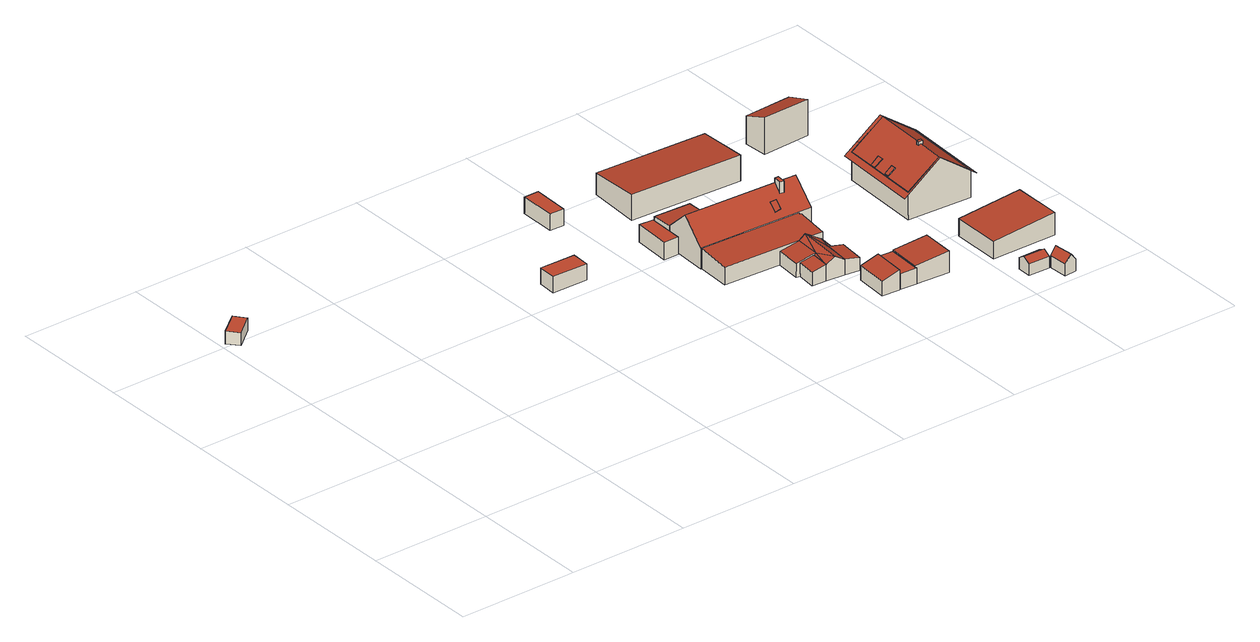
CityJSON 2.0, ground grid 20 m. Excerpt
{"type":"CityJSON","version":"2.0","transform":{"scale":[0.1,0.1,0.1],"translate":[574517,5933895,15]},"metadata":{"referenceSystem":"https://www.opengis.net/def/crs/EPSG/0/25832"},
"CityObjects":{
"building1":{"type":"Building","attributes":{"Grundfläche 2D":"9.903262","Grundhöhe NN":"16.096"},"geometry":[{"type":"Solid","lod":"3","boundaries":[[[[0,1,2,3]],[[4,5,3,2]],[[5,6,0,3]],[[6,7,1,0]],[[7,4,2,1]],[[7,6,5,4]]]],"semantics":{"surfaces":[{"type":"RoofSurface"},{"type":"WallSurface"},{"type":"GroundSurface"}],"values":[[0,1,1,1,1,2]]}}]},
"building2":{"type":"Building","attributes":{"Grundfläche 2D":"18.104599","Grundhöhe NN":"15.853"},"geometry":[{"type":"Solid","lod":"3","boundaries":[[[[8,9,10,11]],[[12,13,11,10]],[[13,14,8,11]],[[14,15,9,8]],[[15,12,10,9]],[[15,14,13,12]]]],"semantics":{"surfaces":[{"type":"RoofSurface"},{"type":"WallSurface"},{"type":"GroundSurface"}],"values":[[0,1,1,1,1,2]]}}]},
"building3":{"type":"Building","attributes":{"Grundfläche 2D":"14.544148","Grundhöhe NN":"16.473"},"geometry":[{"type":"Solid","lod":"3","boundaries":[[[[16,17,18,19]],[[20,21,19,18]],[[21,22,16,19]],[[22,23,17,16]],[[23,20,18,17]],[[23,22,21,20]]]],"semantics":{"surfaces":[{"type":"RoofSurface"},{"type":"WallSurface"},{"type":"GroundSurface"}],"values":[[0,1,1,1,1,2]]}}]},
"building4":{"type":"Building","attributes":{"Grundfläche 2D":"14.900854","Grundhöhe NN":"15.901"},"geometry":[{"type":"Solid","lod":"3","boundaries":[[[[24,25,26,27]],[[28,29,27,26]],[[29,30,24,27]],[[30,31,25,24]],[[31,28,26,25]],[[31,30,29,28]]]],"semantics":{"surfaces":[{"type":"RoofSurface"},{"type":"WallSurface"},{"type":"GroundSurface"}],"values":[[0,1,1,1,1,2]]}}]},
"building5":{"type":"Building","attributes":{"Grundfläche 2D":"243.151889","Grundhöhe NN":"15.901"},"children":["building5-1","building5-2","building5-3"],"geometry":[{"type":"Solid","lod":"3","boundaries":[[[[32,33,34,35,36,37,38]],[[37,36,35,34,39,40]],[[41,42,43,44,45,46,47]],[[48,49,33,32,38,50,51,45,44]],[[52,39,34,33,49]],[[40,39,52,53]],[[50,38,37,40,53]],[[46,45,51,54]],[[43,42,41,47,46,54,55]],[[44,43,55,48]],[[49,48,55,54,51,50,53,52]]]],"semantics":{"surfaces":[{"type":"RoofSurface"},{"type":"WallSurface"},{"type":"GroundSurface"}],"values":[[0,0,0,1,1,1,1,1,1,1,2]]}}]},
"building5-1":{"type":"BuildingInstallation","parents":["building5"],"geometry":[{"type":"MultiSurface","lod":"3","boundaries":[[[56,57,58,59,60]],[[61,35,62,59,58,57]],[[60,59,62,36]],[[36,63,56,60]],[[57,56,63,61]]],"semantics":{"surfaces":[{"type":"RoofSurface"},{"type":"WallSurface"}],"values":[0,1,1,1,1]}}]},
"building5-2":{"type":"BuildingInstallation","parents":["building5"],"geometry":[{"type":"MultiSurface","lod":"3","boundaries":[[[64,65,66,67]],[[67,66,68,69]],[[64,67,69,70]],[[65,64,70,71]],[[66,65,71,68]]],"semantics":{"surfaces":[{"type":"RoofSurface"},{"type":"WallSurface"}],"values":[0,1,1,1,1]}}]},
"building5-3":{"type":"BuildingInstallation","parents":["building5"],"geometry":[{"type":"MultiSurface","lod":"3","boundaries":[[[72,73,74,75]],[[72,76,77,73]],[[74,73,77,78]],[[75,74,78,79]],[[72,75,79,76]],[[77,76,79,78]]],"semantics":{"surfaces":[{"type":"RoofSurface"},{"type":"WallSurface"},{"type":"OuterCeilingSurface"}],"values":[0,1,1,1,1,2]}}]},
"building6":{"type":"Building","attributes":{"Grundfläche 2D":"57.832381","Grundhöhe NN":"15.928"},"geometry":[{"type":"Solid","lod":"3","boundaries":[[[[80,81,82]],[[83,81,80]],[[84,85,82,86]],[[80,82,85]],[[87,84,88]],[[85,84,87]],[[80,85,41]],[[80,41,89,90,91]],[[92,93,94,95]],[[96,97,98,99,100]],[[86,82,81,101,102]],[[87,88,103,104]],[[41,85,87,104,105]],[[41,105,106,89]],[[90,89,106,107]],[[95,94,83,80,91,90,107,108]],[[92,95,108,109]],[[92,109,101,81,93]],[[93,81,83,94]],[[100,99,84,86,102]],[[96,100,102,110]],[[97,96,110,111]],[[88,84,99,98,97,111,103]],[[109,108,107,106,105,104,103,111,110,102,101]]]],"semantics":{"surfaces":[{"type":"RoofSurface"},{"type":"WallSurface"},{"type":"GroundSurface"}],"values":[[0,0,0,0,0,0,0,0,0,0,1,1,1,1,1,1,1,1,1,1,1,1,1,2]]}}]},
"building7":{"type":"Building","attributes":{"Grundfläche 2D":"16.251411","Grundhöhe NN":"16.013"},"geometry":[{"type":"Solid","lod":"3","boundaries":[[[[112,113,114,115]],[[116,117,115,114]],[[117,118,112,115]],[[118,119,113,112]],[[119,116,114,113]],[[119,118,117,116]]]],"semantics":{"surfaces":[{"type":"RoofSurface"},{"type":"WallSurface"},{"type":"GroundSurface"}],"values":[[0,1,1,1,1,2]]}}]},
"building8":{"type":"Building","attributes":{"Grundfläche 2D":"24.780722","Grundhöhe NN":"15.975"},"children":["building8-1"],"geometry":[{"type":"Solid","lod":"3","boundaries":[[[[120,121,122,123,124,125]],[[124,126,127,128,125]],[[129,130,121,120,131]],[[129,131,120,125,128,127]],[[121,130,132,122]],[[123,122,132,133]],[[124,123,133,126]],[[127,126,133,132,130,129]]]],"semantics":{"surfaces":[{"type":"RoofSurface"},{"type":"WallSurface"},{"type":"GroundSurface"}],"values":[[0,1,1,1,1,1,1,2]]}}]},
"building8-1":{"type":"BuildingInstallation","parents":["building8"],"geometry":[{"type":"MultiSurface","lod":"3","boundaries":[[[134,135,136,137]],[[134,125,128,138,135]],[[136,135,138,139]],[[137,136,139,131,120]],[[134,137,120,131,128,125]],[[138,128,131,139]]],"semantics":{"surfaces":[{"type":"RoofSurface"},{"type":"WallSurface"},{"type":"OuterCeilingSurface"}],"values":[0,1,1,1,1,2]}}]},
"building9":{"type":"Building","attributes":{"Grundfläche 2D":"16.223966","Grundhöhe NN":"16.070"},"geometry":[{"type":"Solid","lod":"3","boundaries":[[[[140,141,142,143,144,145,146,147,148,149]],[[150,151,143,142]],[[151,152,144,143]],[[152,153,154,155,147,146,145,144]],[[155,156,148,147]],[[156,157,149,148]],[[157,158,140,149]],[[158,159,141,140]],[[159,150,142,141]],[[159,158,157,156,155,154,153,152,151,150]]]],"semantics":{"surfaces":[{"type":"RoofSurface"},{"type":"WallSurface"},{"type":"GroundSurface"}],"values":[[0,1,1,1,1,1,1,1,1,2]]}}]},
"building10":{"type":"Building","attributes":{"Grundfläche 2D":"31.830843","Grundhöhe NN":"16.001"},"geometry":[{"type":"Solid","lod":"3","boundaries":[[[[160,161,162,163,164,165]],[[166,167,168,162,161,160]],[[168,169,163,162]],[[169,170,171,165,164,163]],[[171,166,160,165]],[[169,168,167,166,171,170]]]],"semantics":{"surfaces":[{"type":"RoofSurface"},{"type":"WallSurface"},{"type":"GroundSurface"}],"values":[[0,1,1,1,1,2]]}}]},
"building11":{"type":"Building","attributes":{"Grundfläche 2D":"199.368259","Grundhöhe NN":"15.928"},"geometry":[{"type":"Solid","lod":"3","boundaries":[[[[172,173,174,175]],[[176,177,178,179]],[[180,181,175,174]],[[181,182,172,175]],[[182,183,173,172]],[[183,180,174,173]],[[184,185,179,178]],[[185,186,176,179]],[[186,187,177,176]],[[187,184,178,177]],[[183,182,181,180]],[[187,186,185,184]]]],"semantics":{"surfaces":[{"type":"RoofSurface"},{"type":"WallSurface"},{"type":"GroundSurface"}],"values":[[0,0,1,1,1,1,1,1,1,1,2,2]]}}]},
"building12":{"type":"Building","attributes":{"Grundfläche 2D":"8.413532","Grundhöhe NN":"15.976"},"geometry":[{"type":"Solid","lod":"3","boundaries":[[[[188,189,190,191]],[[192,189,188,193]],[[191,190,194,195]],[[193,188,191,195,196]],[[192,193,196,197]],[[194,190,189,192,197]],[[195,194,197,196]]]],"semantics":{"surfaces":[{"type":"RoofSurface"},{"type":"WallSurface"},{"type":"GroundSurface"}],"values":[[0,0,1,1,1,1,2]]}}]},
"building13":{"type":"Building","attributes":{"Grundfläche 2D":"6.447232","Grundhöhe NN":"16.164"},"geometry":[{"type":"Solid","lod":"3","boundaries":[[[[198,199,200,201]],[[202,198,201,203]],[[203,201,200,204,205]],[[202,203,205,206]],[[199,198,202,206,207]],[[200,199,207,204]],[[205,204,207,206]]]],"semantics":{"surfaces":[{"type":"RoofSurface"},{"type":"WallSurface"},{"type":"GroundSurface"}],"values":[[0,0,1,1,1,1,2]]}}]},
"building14":{"type":"Building","attributes":{"Grundfläche 2D":"89.674564","Grundhöhe NN":"15.589"},"geometry":[{"type":"Solid","lod":"3","boundaries":[[[[208,209,210,211]],[[212,213,211,210]],[[213,214,208,211]],[[214,215,209,208]],[[215,212,210,209]],[[215,214,213,212]]]],"semantics":{"surfaces":[{"type":"RoofSurface"},{"type":"WallSurface"},{"type":"GroundSurface"}],"values":[[0,1,1,1,1,2]]}}]},
"building15":{"type":"Building","attributes":{"Grundfläche 2D":"150.765519","Grundhöhe NN":"15.942"},"children":["building15-1","building15-2","building15-3"],"geometry":[{"type":"Solid","lod":"3","boundaries":[[[[216,217,218,219,218,220,221,222,223,224]],[[217,216,224,225,226,221,220,218]],[[227,228,229,230,231]],[[232,220,227,231,233]],[[234,219,232,233,235]],[[230,229,216,234,235]],[[233,231,230,235]],[[229,228,227,220,221,226,225,224,216]],[[234,216,224,223,222,221,220,232,219]]]],"semantics":{"surfaces":[{"type":"RoofSurface"},{"type":"WallSurface"},{"type":"GroundSurface"}],"values":[[0,0,1,1,1,1,2,0,0]]}}]},
"building15-1":{"type":"BuildingInstallation","parents":["building15"],"geometry":[{"type":"MultiSurface","lod":"3","boundaries":[[[236,237,238,239]],[[237,236,240,241]],[[238,237,241,242]],[[239,238,242,243]],[[236,239,243,240]]],"semantics":{"surfaces":[{"type":"RoofSurface"},{"type":"WallSurface"}],"values":[0,1,1,1,1]}}]},
"building15-2":{"type":"BuildingInstallation","parents":["building15"],"geometry":[{"type":"MultiSurface","lod":"3","boundaries":[[[244,245,246,247,248,249,250]],[[247,246,245,251,252,253]],[[254,248,247,253,217]],[[255,250,249,248,254,256]],[[250,255,218,244]],[[218,251,245,244]]],"semantics":{"surfaces":[{"type":"RoofSurface"},{"type":"WallSurface"}],"values":[0,1,1,1,1,1]}}]},
"building15-3":{"type":"BuildingInstallation","parents":["building15"],"geometry":[{"type":"MultiSurface","lod":"3","boundaries":[[[257,258,259,260]],[[260,259,261,262]],[[257,260,262,263]],[[258,257,263,264]],[[259,258,264,261]]],"semantics":{"surfaces":[{"type":"RoofSurface"},{"type":"WallSurface"}],"values":[0,1,1,1,1]}}]}
},
"vertices":[
[20,583,32],[53,610,32],[39,628,32],[5,601,32],[39,628,11],[5,601,11],[20,583,11],[53,610,11],
[461,426,36],[520,424,36],[521,454,36],[462,456,36],[521,454,9],[462,456,9],[461,426,9],[520,424,9],
[560,617,42],[559,557,42],[583,556,42],[585,617,42],[583,556,15],[585,617,15],[560,617,15],[559,557,15],
[668,459,38],[644,461,38],[641,400,38],[666,399,38],[641,400,9],[666,399,9],[668,459,9],[644,461,9],
[668,347,44],[859,338,44],[861,376,80],[831,377,80],[824,378,80],[668,386,80],[666,348,44],[863,414,44],[670,424,44],[795,285,38],[806,285,38],[836,283,38],[839,339,43],[668,347,43],[665,292,38],[761,287,38],[839,339,9],[859,338,9],[666,348,9],[668,347,9],[863,414,9],[670,424,9],[665,292,9],[836,283,9],
[823,365,87],[830,364,87],[831,377,87],[831,378,87],[824,378,87],[830,364,68],[831,378,80],[823,365,68],
[812,349,54],[813,360,64],[802,360,64],[802,349,53],[802,360,63],[802,349,52],[812,349,53],[813,360,63],
[862,391,38],[861,369,38],[868,369,38],[869,391,38],[862,391,36],[861,369,36],[868,369,36],[869,391,36],
[792,242,38],[785,211,35],[800,209,45],[788,243,35],[820,248,35],[806,285,45],[816,207,35],[832,283,29],[829,247,29],[761,287,32],[758,245,32],[788,243,38],[761,213,31],[785,211,36],[788,243,36],[764,244,31],[840,204,31],[844,246,31],[829,247,35],[820,248,36],[816,207,36],[785,211,9],[816,207,9],[829,247,9],[832,283,9],[795,285,9],[761,287,9],[758,245,9],[764,244,9],[761,213,9],[840,204,9],[844,246,9],
[820,127,34],[850,125,43],[854,179,43],[824,181,34],[854,179,10],[824,181,10],[820,127,10],[850,125,10],
[732,424,41],[734,424,41],[736,461,39],[674,464,39],[672,424,42],[732,421,42],[672,424,10],[732,421,10],[732,421,40],[732,424,10],[734,424,10],[732,424,40],[736,461,10],[674,464,10],
[732,421,43],[863,414,43],[863,418,42],[732,424,42],[863,414,40],[863,418,40],
[878,124,37],[881,179,37],[883,179,37],[883,180,37],[854,182,37],[854,179,37],[850,125,37],[850,124,37],[879,122,37],[879,124,37],[883,179,11],[883,180,11],[854,182,11],[854,179,11],[850,125,11],[850,124,11],[879,122,11],[879,124,11],[878,124,11],[881,179,11],
[939,175,45],[883,179,40],[881,179,40],[878,124,40],[879,124,40],[936,120,45],[939,175,10],[883,179,10],[881,179,10],[878,124,10],[879,124,10],[936,120,10],
[1015,586,55],[934,582,55],[936,542,70],[1017,545,69],[679,603,45],[674,515,52],[863,505,52],[868,593,45],[936,542,9],[1017,545,9],[1015,586,9],[934,582,9],[863,505,9],[868,593,9],[679,603,9],[674,515,9],
[1020,54,36],[1055,53,36],[1056,65,29],[1020,66,29],[1055,41,29],[1019,42,29],[1056,65,10],[1020,66,10],[1019,42,10],[1055,41,10],
[1065,39,44],[1055,38,32],[1057,7,32],[1068,8,44],[1075,40,32],[1077,8,32],[1057,7,12],[1077,8,12],[1075,40,12],[1055,38,12],
[1013,115,35],[1123,114,43],[1123,195,43],[1014,196,35],[1123,195,6],[1014,196,6],[1013,115,6],[1123,114,6],
[1036,269,95],[1038,314,95],[1039,319,95],[989,403,55],[1043,407,95],[1043,413,95],[981,416,48],[974,270,48],[1036,267,95],[1099,263,48],[1106,410,48],[1098,404,54],[1098,399,54],[1091,266,54],[1091,266,9],[1098,404,9],[989,410,55],[989,410,9],[982,272,55],[982,272,9],
[987,354,56],[1000,353,66],[1000,363,66],[987,363,56],[987,354,55],[1000,353,65],[1000,363,65],[987,363,55],
[1039,319,99],[1035,319,99],[1035,316,99],[1035,314,99],[1042,314,99],[1042,316,99],[1042,319,99],[1035,319,92],[1035,316,93],[1035,314,93],[1042,314,93],[1042,319,93],[1042,316,93],
[986,322,57],[998,321,66],[998,330,66],[987,331,57],[998,330,65],[987,331,56],[986,322,56],[998,321,65]
]}
